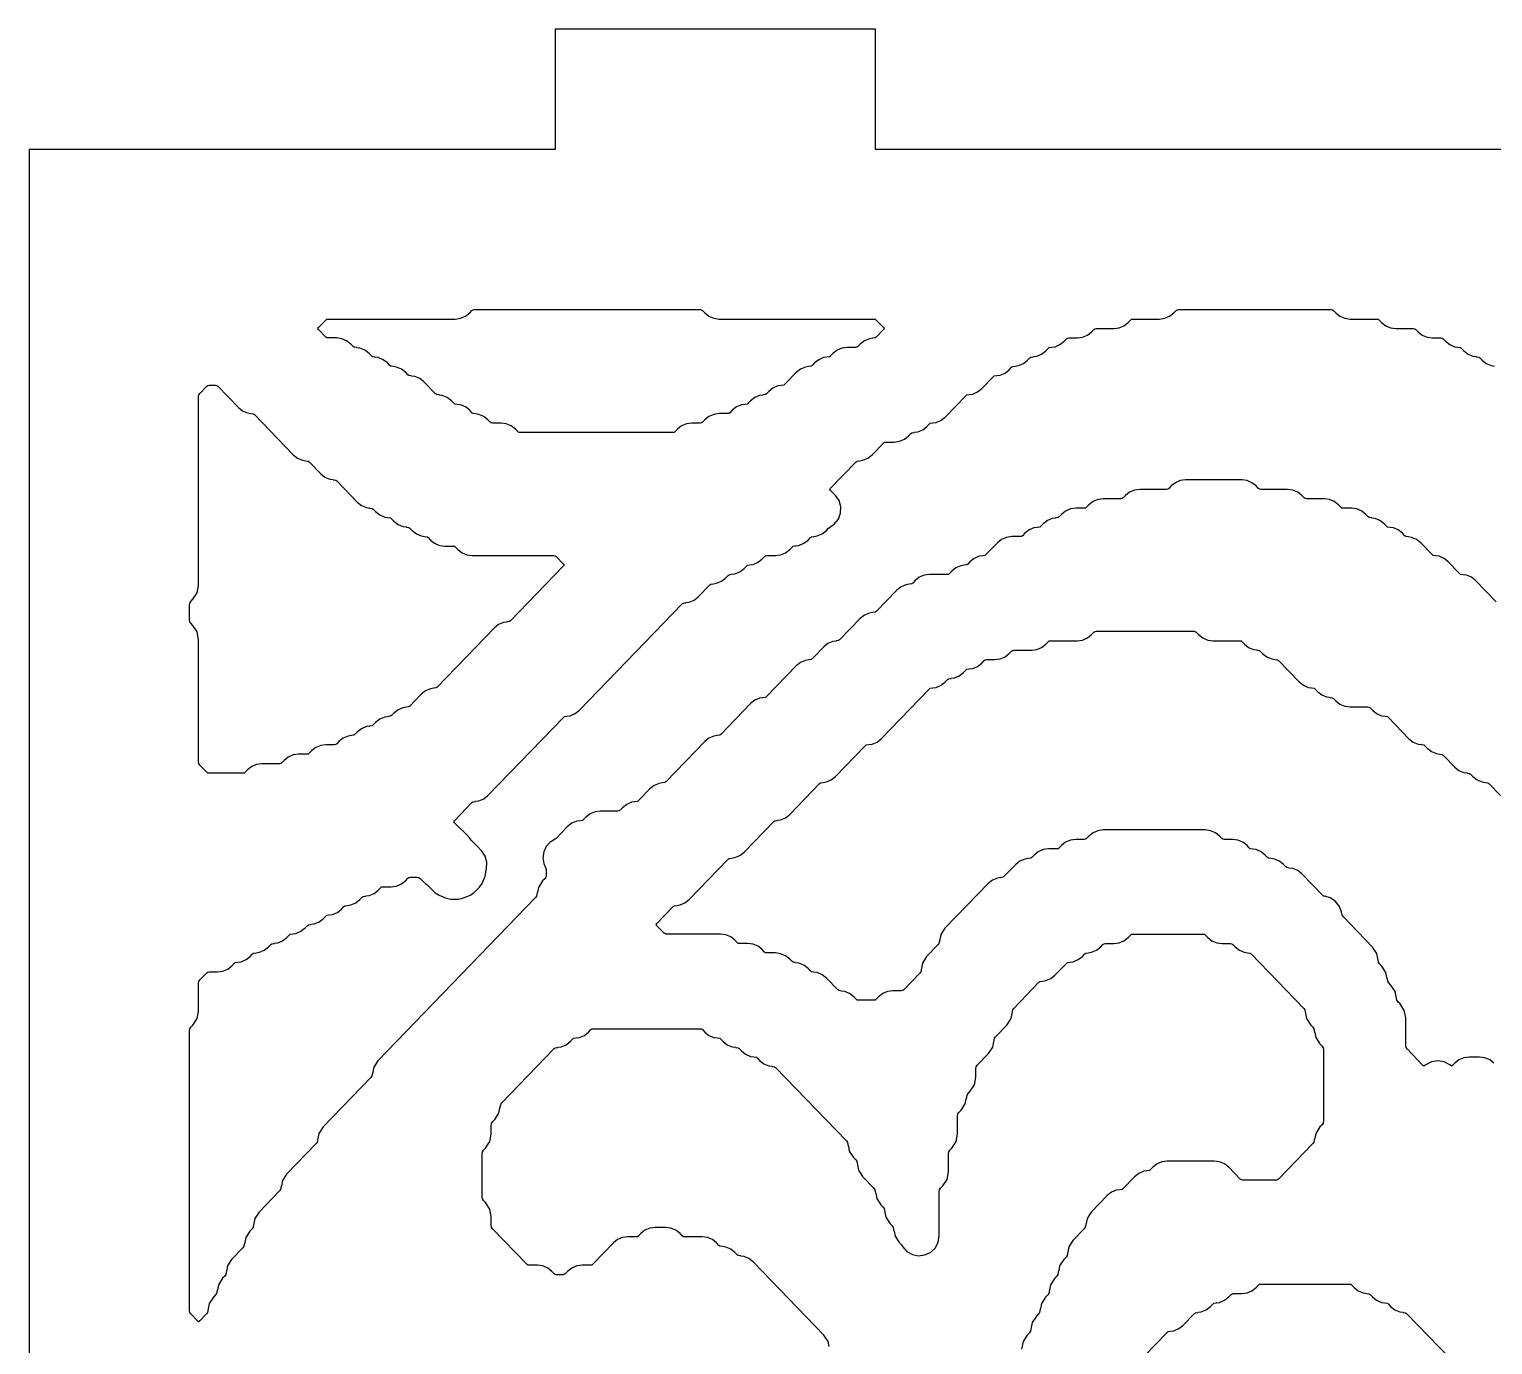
# Model space of a CAD drawing. Header units: millimetres. Extents: x 10 to 410, y 18 to 283.
# Drawn here: x 10 to 46.55, y 114.15 to 147 of the extents above; entities that cross this region are included whole.
import ezdxf

# ---------------------------------------------------------------- set-up
doc = ezdxf.new("R2010")
doc.units = ezdxf.units.MM
doc.layers.add('CUT', color=1, linetype='Continuous')

msp = doc.modelspace()

# ---------------------------------------------------------------- linework, layer by layer
at = {"layer": 'CUT'}
for points in [[(52.134, 21), (60.134, 21), (60.134, 24), (73.2679, 24), (73.2679, 144), (60.134, 144), (60.134, 147), (52.134, 147), (52.134, 144), (31.134, 144), (31.134, 147), (23.134, 147), (23.134, 144), (10, 144), (10, 24), (23.134, 24), (23.134, 21), (31.134, 21), (31.134, 24), (52.134, 24)], [(26.7558, 140), (26.7875, 139.9957), (26.8125, 139.9759), (26.8702, 139.9162), (26.9749, 139.8336), (27.0976, 139.7815), (27.2298, 139.7637), (31.095, 139.7637), (31.1267, 139.7595), (31.1518, 139.7396), (31.3301, 139.5551), (31.3497, 139.5274), (31.3301, 139.4997), (31.1518, 139.3152), (31.1267, 139.2954), (31.0618, 139.2867), (31.0621, 139.2844), (30.9801, 139.2734), (30.8573, 139.2213), (30.7527, 139.1386), (30.695, 139.0789), (30.6699, 139.0591), (30.6383, 139.0549), (30.4271, 139.0549), (30.2949, 139.0371), (30.1722, 138.985), (30.0676, 138.9023), (30.0099, 138.8426), (29.9848, 138.8228), (29.9199, 138.8141), (29.9202, 138.8118), (29.8382, 138.8008), (29.7154, 138.7487), (29.6108, 138.6661), (29.5531, 138.6064), (29.528, 138.5865), (29.4632, 138.5778), (29.4635, 138.5755), (29.3814, 138.5645), (29.2587, 138.5124), (29.154, 138.4298), (28.868, 138.1338), (28.8429, 138.114), (28.778, 138.1052), (28.7783, 138.103), (28.6963, 138.0919), (28.5735, 138.0399), (28.4689, 137.9572), (28.4112, 137.8975), (28.3861, 137.8777), (28.3213, 137.869), (28.3216, 137.8667), (28.2395, 137.8556), (28.1168, 137.8036), (28.0121, 137.7209), (27.9544, 137.6612), (27.9294, 137.6414), (27.8645, 137.6327), (27.8648, 137.6304), (27.7828, 137.6194), (27.66, 137.5673), (27.5554, 137.4846), (27.4977, 137.4249), (27.4726, 137.4051), (27.4409, 137.4008), (27.2298, 137.4008), (27.0976, 137.3831), (26.9749, 137.331), (26.8702, 137.2483), (26.8125, 137.1886), (26.7875, 137.1688), (26.7558, 137.1646), (26.5446, 137.1646), (26.4125, 137.1468), (26.2897, 137.0947), (26.1851, 137.012), (26.1274, 136.9523), (26.1023, 136.9325), (26.0707, 136.9283), (22.2552, 136.9283), (22.2235, 136.9325), (22.1984, 136.9523), (22.1407, 137.012), (22.0361, 137.0947), (21.9133, 137.1468), (21.7812, 137.1646), (21.57, 137.1646), (21.5383, 137.1688), (21.5133, 137.1886), (21.4556, 137.2483), (21.3509, 137.331), (21.2282, 137.3831), (21.1461, 137.3941), (21.1464, 137.3964), (21.0816, 137.4051), (21.0565, 137.4249), (20.9988, 137.4846), (20.8942, 137.5673), (20.7714, 137.6194), (20.6894, 137.6304), (20.6897, 137.6327), (20.6248, 137.6414), (20.5997, 137.6612), (20.542, 137.7209), (20.4374, 137.8036), (20.3147, 137.8556), (20.2326, 137.8667), (20.2329, 137.869), (20.1681, 137.8777), (20.143, 137.8975), (19.8569, 138.1935), (19.7523, 138.2761), (19.6295, 138.3282), (19.5475, 138.3393), (19.5478, 138.3415), (19.4829, 138.3503), (19.4578, 138.3701), (19.4001, 138.4298), (19.2955, 138.5124), (19.1728, 138.5645), (19.0907, 138.5755), (19.091, 138.5778), (19.0262, 138.5865), (19.0011, 138.6064), (18.9434, 138.6661), (18.8388, 138.7487), (18.716, 138.8008), (18.634, 138.8118), (18.6343, 138.8141), (18.5694, 138.8228), (18.5443, 138.8426), (18.4866, 138.9023), (18.382, 138.985), (18.2593, 139.0371), (18.1772, 139.0481), (18.1775, 139.0504), (18.1126, 139.0591), (18.0876, 139.0789), (18.0299, 139.1386), (17.9252, 139.2213), (17.8025, 139.2734), (17.6704, 139.2911), (17.4592, 139.2911), (17.4275, 139.2954), (17.4024, 139.3152), (17.2241, 139.4997), (17.2045, 139.5274), (17.2241, 139.5551), (17.4024, 139.7396), (17.4275, 139.7595), (17.4592, 139.7637), (20.6393, 139.7637), (20.7714, 139.7815), (20.8942, 139.8336), (20.9988, 139.9162), (21.0565, 139.9759), (21.0816, 139.9957), (21.1133, 140)], [(14.0087, 132.6716), (14.0335, 132.7097), (14.0879, 132.766), (14.1919, 132.9261), (14.2284, 133.1135), (14.2284, 137.8252), (14.2371, 137.8699), (14.2619, 137.9081), (14.4335, 138.0856), (14.4586, 138.1054), (14.4902, 138.1097), (14.6517, 138.1097), (14.6833, 138.1054), (14.7084, 138.0856), (15.2229, 137.5534), (15.3275, 137.4707), (15.4502, 137.4186), (15.5323, 137.4076), (15.532, 137.4053), (15.5969, 137.3966), (15.6219, 137.3768), (16.5931, 136.3719), (16.6978, 136.2893), (16.8205, 136.2372), (16.9026, 136.2261), (16.9023, 136.2239), (16.9671, 136.2151), (16.9922, 136.1953), (17.2783, 135.8993), (17.3829, 135.8167), (17.5057, 135.7646), (17.5877, 135.7536), (17.5874, 135.7513), (17.6523, 135.7426), (17.6773, 135.7228), (18.1918, 135.1905), (18.2964, 135.1078), (18.4192, 135.0558), (18.5012, 135.0447), (18.5009, 135.0424), (18.5658, 135.0337), (18.5909, 135.0139), (18.6486, 134.9542), (18.7532, 134.8715), (18.8759, 134.8195), (18.958, 134.8084), (18.9577, 134.8062), (19.0226, 134.7974), (19.0476, 134.7776), (19.1053, 134.7179), (19.21, 134.6353), (19.3327, 134.5832), (19.4148, 134.5721), (19.4145, 134.5699), (19.4793, 134.5611), (19.5044, 134.5413), (19.5621, 134.4816), (19.6667, 134.399), (19.7895, 134.3469), (19.8715, 134.3359), (19.8712, 134.3336), (19.9361, 134.3249), (19.9611, 134.305), (20.0188, 134.2453), (20.1235, 134.1627), (20.2462, 134.1106), (20.3784, 134.0928), (20.5895, 134.0928), (20.6212, 134.0886), (20.6463, 134.0688), (20.704, 134.0091), (20.8086, 133.9264), (20.9314, 133.8743), (21.0635, 133.8565), (23.1017, 133.8565), (23.1334, 133.8523), (23.1585, 133.8325), (23.3368, 133.6479), (23.3564, 133.6203), (23.3368, 133.5926), (22.0166, 132.2266), (21.9915, 132.2068), (21.9266, 132.1981), (21.9269, 132.1958), (21.8449, 132.1848), (21.7221, 132.1327), (21.6175, 132.05), (20.1895, 130.5726), (20.1645, 130.5528), (20.0996, 130.5441), (20.0999, 130.5418), (20.0178, 130.5307), (19.8951, 130.4787), (19.7905, 130.396), (19.5044, 130.1), (19.4793, 130.0802), (19.4145, 130.0715), (19.4148, 130.0692), (19.3327, 130.0582), (19.21, 130.0061), (19.1053, 129.9234), (19.0476, 129.8637), (19.0226, 129.8439), (18.9577, 129.8352), (18.958, 129.8329), (18.8759, 129.8219), (18.7532, 129.7698), (18.6486, 129.6871), (18.5909, 129.6275), (18.5658, 129.6076), (18.5009, 129.5989), (18.5012, 129.5966), (18.4192, 129.5856), (18.2964, 129.5335), (18.1918, 129.4509), (18.1341, 129.3912), (18.109, 129.3714), (18.0442, 129.3626), (18.0445, 129.3603), (17.9624, 129.3493), (17.8397, 129.2972), (17.735, 129.2146), (17.6773, 129.1549), (17.6523, 129.1351), (17.6206, 129.1308), (17.4094, 129.1308), (17.2773, 129.113), (17.1545, 129.061), (17.0499, 128.9783), (16.9922, 128.9186), (16.9671, 128.8988), (16.9355, 128.8945), (16.7243, 128.8945), (16.5921, 128.8767), (16.4694, 128.8247), (16.3648, 128.742), (16.3071, 128.6823), (16.282, 128.6625), (16.2503, 128.6582), (15.8108, 128.6582), (15.6786, 128.6404), (15.5559, 128.5884), (15.4513, 128.5057), (15.3936, 128.446), (15.3685, 128.4262), (15.3368, 128.4219), (14.4902, 128.4219), (14.4586, 128.4262), (14.4335, 128.446), (14.2619, 128.6236), (14.2371, 128.6617), (14.2284, 128.7064), (14.2284, 131.7641), (14.1919, 131.9515), (14.0879, 132.1116), (14.0335, 132.1679), (14.0087, 132.206), (14, 132.2507), (14, 132.6269)]]:
    msp.add_lwpolyline(points, close=True, dxfattribs=at)
for points in [[(46.6351, 132.6992), (46.1206, 133.2315), (46.016, 133.3141), (45.8932, 133.3662), (45.8112, 133.3772), (45.8115, 133.3795), (45.7466, 133.3882), (45.7215, 133.408), (45.4355, 133.704), (45.3308, 133.7867), (45.2081, 133.8388), (45.126, 133.8498), (45.1263, 133.8521), (45.0615, 133.8608), (45.0364, 133.8806), (44.7503, 134.1766), (44.6457, 134.2593), (44.523, 134.3113), (44.4409, 134.3224), (44.4412, 134.3246), (44.3763, 134.3334), (44.3513, 134.3532), (44.2936, 134.4129), (44.1889, 134.4955), (44.0662, 134.5476), (43.9841, 134.5587), (43.9844, 134.5609), (43.9196, 134.5697), (43.8945, 134.5895), (43.8368, 134.6492), (43.7322, 134.7318), (43.6094, 134.7839), (43.5274, 134.7949), (43.5277, 134.7972), (43.4628, 134.8059), (43.4377, 134.8258), (43.38, 134.8855), (43.2754, 134.9681), (43.1527, 135.0202), (43.0205, 135.038), (42.8094, 135.038), (42.7777, 135.0422), (42.7526, 135.0621), (42.6949, 135.1217), (42.5903, 135.2044), (42.4675, 135.2565), (42.3354, 135.2743), (41.8958, 135.2743), (41.8642, 135.2785), (41.8391, 135.2983), (41.7814, 135.358), (41.6768, 135.4407), (41.554, 135.4928), (41.4219, 135.5105), (40.7539, 135.5105), (40.7223, 135.5148), (40.6972, 135.5346), (40.6395, 135.5943), (40.5349, 135.677), (40.4121, 135.7291), (40.28, 135.7468), (38.8771, 135.7468), (38.745, 135.7291), (38.6222, 135.677), (38.5176, 135.5943), (38.4599, 135.5346), (38.4348, 135.5148), (38.4032, 135.5105), (37.7352, 135.5105), (37.6031, 135.4928), (37.4803, 135.4407), (37.3757, 135.358), (37.318, 135.2983), (37.2929, 135.2785), (37.2613, 135.2743), (36.8217, 135.2743), (36.6896, 135.2565), (36.5668, 135.2044), (36.4622, 135.1217), (36.4045, 135.0621), (36.3794, 135.0422), (36.3478, 135.038), (36.1366, 135.038), (36.0044, 135.0202), (35.8817, 134.9681), (35.7771, 134.8855), (35.7194, 134.8258), (35.6943, 134.8059), (35.6294, 134.7972), (35.6297, 134.7949), (35.5477, 134.7839), (35.4249, 134.7318), (35.3203, 134.6492), (35.2626, 134.5895), (35.2375, 134.5697), (35.1727, 134.5609), (35.173, 134.5587), (35.0909, 134.5476), (34.9682, 134.4955), (34.8635, 134.4129), (34.8058, 134.3532), (34.7808, 134.3334), (34.7491, 134.3291), (34.5379, 134.3291), (34.4058, 134.3113), (34.283, 134.2593), (34.1784, 134.1766), (33.8923, 133.8806), (33.8672, 133.8608), (33.8024, 133.8521), (33.8027, 133.8498), (33.7206, 133.8388), (33.5979, 133.7867), (33.4933, 133.704), (33.4356, 133.6443), (33.4105, 133.6245), (33.3456, 133.6158), (33.3459, 133.6135), (33.2639, 133.6025), (33.1411, 133.5504), (33.0365, 133.4677), (32.9788, 133.408), (32.9537, 133.3882), (32.9221, 133.384), (32.4825, 133.384), (32.3504, 133.3662), (32.2276, 133.3141), (32.123, 133.2315), (32.0653, 133.1718), (32.0402, 133.1519), (31.9753, 133.1432), (31.9757, 133.1409), (31.8936, 133.1299), (31.7708, 133.0778), (31.6662, 132.9952), (31.1518, 132.4629), (31.1267, 132.4431), (31.0618, 132.4344), (31.0621, 132.4321), (30.9801, 132.421), (30.8573, 132.369), (30.7527, 132.2863), (30.2382, 131.754), (30.2132, 131.7342), (30.1483, 131.7255), (30.1486, 131.7232), (30.0666, 131.7122), (29.9438, 131.6601), (29.8392, 131.5774), (29.5531, 131.2815), (29.528, 131.2616), (29.4632, 131.2529), (29.4635, 131.2506), (29.3814, 131.2396), (29.2587, 131.1875), (29.154, 131.1049), (28.4112, 130.3363), (28.3861, 130.3165), (28.3213, 130.3078), (28.3216, 130.3055), (28.2395, 130.2945), (28.1168, 130.2424), (28.0121, 130.1597), (27.2693, 129.3912), (27.2442, 129.3714), (27.1794, 129.3626), (27.1797, 129.3603), (27.0976, 129.3493), (26.9749, 129.2972), (26.8702, 129.2146), (25.899, 128.2097), (25.8739, 128.1899), (25.8091, 128.1812), (25.8094, 128.1789), (25.7273, 128.1679), (25.6046, 128.1158), (25.5, 128.0331), (25.2139, 127.7372), (25.1888, 127.7173), (25.1239, 127.7086), (25.1243, 127.7063), (25.0422, 127.6953), (24.9195, 127.6432), (24.8148, 127.5606), (24.7571, 127.5009), (24.7321, 127.4811), (24.7004, 127.4768), (24.2608, 127.4768), (24.1287, 127.459), (24.0059, 127.4069), (23.9013, 127.3243), (23.8436, 127.2646), (23.8185, 127.2448), (23.7537, 127.236), (23.754, 127.2338), (23.6719, 127.2227), (23.5492, 127.1707), (23.4445, 127.088), (23.1585, 126.792), (23.1329, 126.7718), (23.1329, 126.7718), (23.009, 126.6964), (22.912, 126.5887), (22.85, 126.4577), (22.8281, 126.3143), (22.8483, 126.1708), (22.8958, 126.0674), (22.9068, 126.0109), (22.9068, 125.871), (22.8981, 125.8263), (22.8733, 125.7881), (22.8189, 125.7318), (22.7149, 125.5718), (22.6903, 125.4452), (22.6876, 125.4457), (22.6698, 125.3537), (22.645, 125.3156), (18.7081, 121.2424), (18.604, 121.0823), (18.5794, 120.9557), (18.5768, 120.9562), (18.5589, 120.8643), (18.5341, 120.8261), (17.3378, 119.5884), (17.2338, 119.4283), (17.2091, 119.3017), (17.2065, 119.3022), (17.1886, 119.2103), (17.1638, 119.1721), (16.4243, 118.4069), (16.3202, 118.2469), (16.2956, 118.1203), (16.293, 118.1208), (16.2751, 118.0288), (16.2503, 117.9907), (15.7391, 117.4618), (15.6351, 117.3017), (15.6105, 117.1751), (15.6079, 117.1756), (15.59, 117.0837), (15.5652, 117.0455), (15.5108, 116.9892), (15.4067, 116.8291), (15.3821, 116.7025), (15.3795, 116.7031), (15.3616, 116.6111), (15.3368, 116.573), (15.054, 116.2804), (14.95, 116.1203), (14.9253, 115.9937), (14.9227, 115.9942), (14.9048, 115.9022), (14.88, 115.8641), (14.8256, 115.8078), (14.7216, 115.6477), (14.697, 115.5211), (14.6943, 115.5216), (14.6765, 115.4297), (14.6517, 115.3915), (14.5972, 115.3352), (14.4932, 115.1751), (14.4686, 115.0485), (14.466, 115.049), (14.4481, 114.9571), (14.4233, 114.9189), (14.2563, 114.7462), (14.2284, 114.7253), (14.2004, 114.7462), (14.0335, 114.9189), (14.0087, 114.9571), (14, 115.0018), (14, 121.994), (14.0087, 122.0387), (14.0335, 122.0768), (14.0879, 122.1331), (14.1919, 122.2932), (14.2284, 122.4806), (14.2284, 123.1755), (14.2371, 123.2201), (14.2619, 123.2583), (14.4335, 123.4358), (14.4586, 123.4557), (14.4902, 123.4599), (14.7014, 123.4599), (14.8336, 123.4777), (14.9563, 123.5298), (15.0609, 123.6124), (15.1186, 123.6721), (15.1437, 123.6919), (15.2086, 123.7007), (15.2083, 123.7029), (15.2903, 123.714), (15.4131, 123.7661), (15.5177, 123.8487), (15.5754, 123.9084), (15.6005, 123.9282), (15.6653, 123.937), (15.665, 123.9392), (15.7471, 123.9503), (15.8698, 124.0023), (15.9744, 124.085), (16.0321, 124.1447), (16.0572, 124.1645), (16.1221, 124.1732), (16.1218, 124.1755), (16.2038, 124.1866), (16.3266, 124.2386), (16.4312, 124.3213), (16.4889, 124.381), (16.514, 124.4008), (16.5788, 124.4095), (16.5785, 124.4118), (16.6606, 124.4228), (16.7833, 124.4749), (16.888, 124.5576), (16.9457, 124.6173), (16.9707, 124.6371), (17.0356, 124.6458), (17.0353, 124.6481), (17.1174, 124.6591), (17.2401, 124.7112), (17.3447, 124.7939), (17.4024, 124.8536), (17.4275, 124.8734), (17.4924, 124.8821), (17.4921, 124.8844), (17.5741, 124.8954), (17.6969, 124.9475), (17.8015, 125.0302), (17.8592, 125.0898), (17.8843, 125.1097), (17.9491, 125.1184), (17.9488, 125.1207), (18.0309, 125.1317), (18.1536, 125.1838), (18.2582, 125.2664), (18.3159, 125.3261), (18.341, 125.3459), (18.4059, 125.3547), (18.4056, 125.357), (18.4876, 125.368), (18.6104, 125.4201), (18.715, 125.5027), (18.7727, 125.5624), (18.7978, 125.5822), (18.8295, 125.5865), (19.0406, 125.5865), (19.1728, 125.6043), (19.2955, 125.6563), (19.4001, 125.739), (19.4578, 125.7987), (19.4829, 125.8185), (19.5146, 125.8228), (19.6753, 125.8228), (19.72, 125.8141), (19.7581, 125.7893), (19.8264, 125.7233), (19.9032, 125.6624), (19.9323, 125.6437), (20.0407, 125.5371), (20.0409, 125.5373), (20.14, 125.4381), (20.2342, 125.3752), (20.4144, 125.3006), (20.5255, 125.2785), (20.7206, 125.2785), (20.8316, 125.3006), (21.0119, 125.3752), (21.106, 125.4381), (21.244, 125.5761), (21.3069, 125.6702), (21.3815, 125.8505), (21.4199, 126.0433), (21.4262, 126.1982), (21.3847, 126.3476), (21.2995, 126.4771), (21.2536, 126.5276), (21.244, 126.5421), (21.106, 126.68), (21.1048, 126.6808), (21.0388, 126.7457), (21.0018, 126.799), (20.9384, 126.8737), (20.6203, 127.1811), (20.5997, 127.2086), (20.6194, 127.2368), (21.0565, 127.689), (21.0816, 127.7088), (21.1464, 127.7175), (21.1461, 127.7198), (21.2282, 127.7309), (21.3509, 127.7829), (21.4556, 127.8656), (23.3403, 129.8156), (23.3654, 129.8354), (23.4302, 129.8441), (23.4299, 129.8464), (23.512, 129.8574), (23.6347, 129.9095), (23.7394, 129.9922), (26.3092, 132.651), (26.3343, 132.6708), (26.3992, 132.6796), (26.3989, 132.6818), (26.4809, 132.6929), (26.6037, 132.745), (26.7083, 132.8276), (26.9944, 133.1236), (27.0195, 133.1434), (27.0843, 133.1521), (27.084, 133.1544), (27.1661, 133.1655), (27.2888, 133.2175), (27.3934, 133.3002), (27.4511, 133.3599), (27.4762, 133.3797), (27.5411, 133.3884), (27.5408, 133.3907), (27.6228, 133.4017), (27.7456, 133.4538), (27.8502, 133.5365), (27.9079, 133.5962), (27.933, 133.616), (27.9978, 133.6247), (27.9975, 133.627), (28.0796, 133.638), (28.2023, 133.6901), (28.307, 133.7728), (28.3647, 133.8325), (28.3897, 133.8523), (28.4214, 133.8565), (28.6326, 133.8565), (28.7647, 133.8743), (28.8875, 133.9264), (28.9921, 134.0091), (29.0498, 134.0688), (29.0749, 134.0886), (29.1397, 134.0973), (29.1394, 134.0996), (29.2215, 134.1106), (29.3442, 134.1627), (29.4489, 134.2453), (29.5066, 134.305), (29.5316, 134.3249), (29.5965, 134.3336), (29.5962, 134.3359), (29.6783, 134.3469), (29.801, 134.399), (29.9056, 134.4816), (29.9633, 134.5413), (30.0165, 134.5833), (30.1036, 134.6383), (30.2053, 134.7628), (30.2623, 134.9132), (30.2686, 135.0738), (30.2235, 135.2282), (30.1318, 135.3603), (30.0133, 135.4829), (29.9938, 135.5105), (30.0133, 135.5382), (30.6485, 136.1953), (30.6735, 136.2151), (30.7384, 136.2239), (30.7381, 136.2261), (30.8202, 136.2372), (30.9429, 136.2893), (31.0475, 136.3719), (31.3336, 136.6679), (31.3587, 136.6877), (31.3904, 136.692), (31.6015, 136.692), (31.7337, 136.7098), (31.8564, 136.7618), (31.961, 136.8445), (32.0187, 136.9042), (32.0438, 136.924), (32.1087, 136.9327), (32.1084, 136.935), (32.1904, 136.946), (32.3132, 136.9981), (32.4178, 137.0808), (32.4755, 137.1405), (32.5006, 137.1603), (32.5654, 137.169), (32.5651, 137.1713), (32.6472, 137.1823), (32.7699, 137.2344), (32.8746, 137.3171), (33.389, 137.8493), (33.4141, 137.8692), (33.479, 137.8779), (33.4787, 137.8802), (33.5607, 137.8912), (33.6835, 137.9433), (33.7881, 138.0259), (34.0742, 138.3219), (34.0992, 138.3417), (34.1641, 138.3505), (34.1638, 138.3527), (34.2459, 138.3638), (34.3686, 138.4158), (34.4732, 138.4985), (34.5309, 138.5582), (34.556, 138.578), (34.6209, 138.5867), (34.6206, 138.589), (34.7026, 138.6001), (34.8254, 138.6521), (34.93, 138.7348), (34.9877, 138.7945), (35.0128, 138.8143), (35.0776, 138.823), (35.0773, 138.8253), (35.1594, 138.8363), (35.2821, 138.8884), (35.3867, 138.9711), (35.4444, 139.0308), (35.4695, 139.0506), (35.5344, 139.0593), (35.5341, 139.0616), (35.6161, 139.0726), (35.7389, 139.1247), (35.8435, 139.2074), (35.9012, 139.2671), (35.9263, 139.2869), (35.958, 139.2911), (36.1691, 139.2911), (36.3013, 139.3089), (36.424, 139.361), (36.5286, 139.4437), (36.5863, 139.5034), (36.6114, 139.5232), (36.6431, 139.5274), (37.0826, 139.5274), (37.2148, 139.5452), (37.3375, 139.5973), (37.4422, 139.6799), (37.4999, 139.7396), (37.5249, 139.7595), (37.5566, 139.7637), (38.2245, 139.7637), (38.3567, 139.7815), (38.4794, 139.8336), (38.5841, 139.9162), (38.6418, 139.9759), (38.6668, 139.9957), (38.6985, 140), (42.514, 140), (42.5457, 139.9957), (42.5708, 139.9759), (42.6285, 139.9162), (42.7331, 139.8336), (42.8558, 139.7815), (42.988, 139.7637), (43.6559, 139.7637), (43.6876, 139.7595), (43.7127, 139.7396), (43.7704, 139.6799), (43.875, 139.5973), (43.9977, 139.5452), (44.1299, 139.5274), (44.5694, 139.5274), (44.6011, 139.5232), (44.6262, 139.5034), (44.6839, 139.4437), (44.7885, 139.361), (44.9113, 139.3089), (45.0434, 139.2911), (45.2546, 139.2911), (45.2862, 139.2869), (45.3113, 139.2671), (45.369, 139.2074), (45.4736, 139.1247), (45.5964, 139.0726), (45.6785, 139.0616), (45.6781, 139.0593), (45.743, 139.0506), (45.7681, 139.0308), (45.8258, 138.9711), (45.9304, 138.8884), (46.0532, 138.8363), (46.1352, 138.8253), (46.1349, 138.823), (46.1998, 138.8143), (46.2248, 138.7945), (46.2825, 138.7348), (46.3872, 138.6521), (46.5099, 138.6001), (46.592, 138.589)], [(46.5774, 121.1808), (46.4727, 121.2635), (46.35, 121.3156), (46.2178, 121.3333), (45.9569, 121.3333), (45.8248, 121.3156), (45.702, 121.2635), (45.5974, 121.1808), (45.5444, 121.126), (45.5164, 121.1051), (45.4732, 121.1374), (45.3316, 121.2114), (45.1739, 121.2369), (45.0161, 121.2114), (44.8745, 121.1374), (44.8313, 121.1051), (44.8034, 121.126), (44.408, 121.535), (44.3832, 121.5731), (44.3745, 121.6178), (44.3745, 122.3126), (44.3381, 122.5), (44.2341, 122.6601), (44.1796, 122.7164), (44.1548, 122.7546), (44.137, 122.8465), (44.1343, 122.846), (44.1097, 122.9726), (44.0057, 123.1327), (43.9513, 123.189), (43.9265, 123.2271), (43.9086, 123.3191), (43.9059, 123.3186), (43.8813, 123.4452), (43.7773, 123.6053), (43.7229, 123.6616), (43.6981, 123.6997), (43.6802, 123.7917), (43.6776, 123.7911), (43.6529, 123.9178), (43.5489, 124.0778), (42.8094, 124.843), (42.7846, 124.8811), (42.771, 124.9509), (42.7182, 125.0966), (42.6233, 125.2192), (42.4954, 125.3068), (42.3469, 125.351), (42.3209, 125.3545), (42.2958, 125.3743), (41.7814, 125.9066), (41.6768, 125.9892), (41.554, 126.0413), (41.472, 126.0523), (41.4723, 126.0546), (41.4074, 126.0633), (41.3823, 126.0831), (41.3246, 126.1428), (41.22, 126.2255), (41.0973, 126.2776), (41.0152, 126.2886), (41.0155, 126.2909), (40.9506, 126.2996), (40.9256, 126.3194), (40.8679, 126.3791), (40.7632, 126.4618), (40.6405, 126.5139), (40.5584, 126.5249), (40.5587, 126.5272), (40.4939, 126.5359), (40.4688, 126.5557), (40.4111, 126.6154), (40.3065, 126.6981), (40.1837, 126.7502), (40.0516, 126.7679), (39.8404, 126.7679), (39.8087, 126.7722), (39.7837, 126.792), (39.726, 126.8517), (39.6213, 126.9344), (39.4986, 126.9864), (39.3664, 127.0042), (36.8217, 127.0042), (36.6896, 126.9864), (36.5668, 126.9344), (36.4622, 126.8517), (36.4045, 126.792), (36.3794, 126.7722), (36.3478, 126.7679), (36.1366, 126.7679), (36.0044, 126.7502), (35.8817, 126.6981), (35.7771, 126.6154), (35.7194, 126.5557), (35.6943, 126.5359), (35.6626, 126.5316), (35.4514, 126.5316), (35.3193, 126.5139), (35.1965, 126.4618), (35.0919, 126.3791), (35.0342, 126.3194), (35.0091, 126.2996), (34.9443, 126.2909), (34.9446, 126.2886), (34.8625, 126.2776), (34.7398, 126.2255), (34.6352, 126.1428), (34.3491, 125.8469), (34.324, 125.827), (34.2591, 125.8183), (34.2595, 125.816), (34.1774, 125.805), (34.0546, 125.7529), (33.95, 125.6703), (32.8676, 124.5504), (32.7636, 124.3903), (32.739, 124.2637), (32.7364, 124.2642), (32.7185, 124.1723), (32.6937, 124.1341), (32.4109, 123.8415), (32.3068, 123.6815), (32.2822, 123.5549), (32.2796, 123.5554), (32.2617, 123.4634), (32.2369, 123.4253), (31.8369, 123.0114), (31.8118, 122.9916), (31.7802, 122.9873), (31.569, 122.9873), (31.4368, 122.9696), (31.3141, 122.9175), (31.2095, 122.8348), (31.1518, 122.7751), (31.1267, 122.7553), (31.095, 122.7511), (30.7052, 122.7511), (30.6735, 122.7553), (30.6485, 122.7751), (30.5908, 122.8348), (30.4861, 122.9175), (30.3634, 122.9696), (30.2813, 122.9806), (30.2816, 122.9829), (30.2168, 122.9916), (30.1917, 123.0114), (29.9056, 123.3074), (29.801, 123.3901), (29.6783, 123.4421), (29.5962, 123.4532), (29.5965, 123.4555), (29.5316, 123.4642), (29.5066, 123.484), (29.4489, 123.5437), (29.3442, 123.6264), (29.2215, 123.6784), (29.1394, 123.6895), (29.1397, 123.6917), (29.0749, 123.7005), (29.0498, 123.7203), (28.9921, 123.78), (28.8875, 123.8626), (28.7647, 123.9147), (28.6326, 123.9325), (28.4214, 123.9325), (28.3897, 123.9368), (28.3647, 123.9566), (28.307, 124.0163), (28.2023, 124.0989), (28.0796, 124.151), (27.9474, 124.1688), (27.7363, 124.1688), (27.7046, 124.173), (27.6795, 124.1929), (27.6218, 124.2526), (27.5172, 124.3352), (27.3945, 124.3873), (27.2623, 124.4051), (25.9092, 124.4051), (25.8776, 124.4093), (25.8525, 124.4291), (25.6741, 124.6137), (25.6546, 124.6414), (25.6741, 124.669), (26.0809, 125.0898), (26.1059, 125.1097), (26.1708, 125.1184), (26.1705, 125.1207), (26.2526, 125.1317), (26.3753, 125.1838), (26.4799, 125.2664), (27.4511, 126.2713), (27.4762, 126.2911), (27.5411, 126.2998), (27.5408, 126.3021), (27.6228, 126.3131), (27.7456, 126.3652), (27.8502, 126.4479), (28.593, 127.2164), (28.6181, 127.2362), (28.683, 127.245), (28.6827, 127.2472), (28.7647, 127.2583), (28.8875, 127.3104), (28.9921, 127.393), (29.7349, 128.1616), (29.76, 128.1814), (29.8249, 128.1901), (29.8246, 128.1924), (29.9066, 128.2034), (30.0294, 128.2555), (30.134, 128.3382), (30.8768, 129.1067), (30.9019, 129.1265), (30.9668, 129.1353), (30.9665, 129.1375), (31.0485, 129.1486), (31.1713, 129.2007), (31.2759, 129.2833), (32.4755, 130.5244), (32.5006, 130.5443), (32.5654, 130.553), (32.5651, 130.5553), (32.6472, 130.5663), (32.7699, 130.6184), (32.8746, 130.701), (32.9323, 130.7607), (32.9573, 130.7805), (33.0222, 130.7893), (33.0219, 130.7915), (33.104, 130.8026), (33.2267, 130.8547), (33.3313, 130.9373), (33.389, 130.997), (33.4141, 131.0168), (33.479, 131.0256), (33.4787, 131.0278), (33.5607, 131.0389), (33.6835, 131.0909), (33.7881, 131.1736), (33.8458, 131.2333), (33.8709, 131.2531), (33.9025, 131.2574), (34.1137, 131.2574), (34.2459, 131.2752), (34.3686, 131.3272), (34.4732, 131.4099), (34.5309, 131.4696), (34.556, 131.4894), (34.5877, 131.4937), (35.0272, 131.4937), (35.1594, 131.5114), (35.2821, 131.5635), (35.3867, 131.6462), (35.4444, 131.7059), (35.4695, 131.7257), (35.5012, 131.73), (36.1691, 131.73), (36.3013, 131.7477), (36.424, 131.7998), (36.5286, 131.8825), (36.5863, 131.9422), (36.6114, 131.962), (36.6431, 131.9662), (39.0883, 131.9662), (39.12, 131.962), (39.1451, 131.9422), (39.2028, 131.8825), (39.3074, 131.7998), (39.4301, 131.7477), (39.5623, 131.73), (40.2302, 131.73), (40.2619, 131.7257), (40.287, 131.7059), (40.3447, 131.6462), (40.4493, 131.5635), (40.572, 131.5114), (40.6541, 131.5004), (40.6538, 131.4981), (40.7186, 131.4894), (40.7437, 131.4696), (40.8014, 131.4099), (40.906, 131.3272), (41.0288, 131.2752), (41.1109, 131.2641), (41.1105, 131.2618), (41.1754, 131.2531), (41.2005, 131.2333), (41.7149, 130.701), (41.8196, 130.6184), (41.9423, 130.5663), (42.0244, 130.5553), (42.0241, 130.553), (42.0889, 130.5443), (42.114, 130.5244), (42.1717, 130.4647), (42.2763, 130.3821), (42.3991, 130.33), (42.4811, 130.319), (42.4808, 130.3167), (42.5457, 130.308), (42.5708, 130.2882), (42.6285, 130.2285), (42.7331, 130.1458), (42.8558, 130.0937), (42.988, 130.0759), (43.4275, 130.0759), (43.4592, 130.0717), (43.4843, 130.0519), (43.542, 129.9922), (43.6466, 129.9095), (43.7694, 129.8574), (43.8514, 129.8464), (43.8511, 129.8441), (43.916, 129.8354), (43.941, 129.8156), (44.4555, 129.2833), (44.5601, 129.2007), (44.6829, 129.1486), (44.7649, 129.1375), (44.7646, 129.1353), (44.8295, 129.1265), (44.8546, 129.1067), (44.9123, 129.047), (45.0169, 128.9644), (45.1396, 128.9123), (45.2217, 128.9013), (45.2214, 128.899), (45.2862, 128.8903), (45.3113, 128.8704), (45.5974, 128.5745), (45.702, 128.4918), (45.8248, 128.4397), (45.9068, 128.4287), (45.9065, 128.4264), (45.9714, 128.4177), (45.9965, 128.3979), (46.0542, 128.3382), (46.1588, 128.2555), (46.2815, 128.2034), (46.3636, 128.1924), (46.3633, 128.1901), (46.4281, 128.1814), (46.4532, 128.1616), (46.7393, 127.8656)], [(29.9748, 114.1034), (29.9501, 114.23), (29.8461, 114.3901), (28.0786, 116.2188), (27.974, 116.3015), (27.8512, 116.3535), (27.7692, 116.3646), (27.7695, 116.3668), (27.7046, 116.3756), (27.6795, 116.3954), (27.6218, 116.4551), (27.5172, 116.5377), (27.3945, 116.5898), (27.3124, 116.6009), (27.3127, 116.6031), (27.2478, 116.6119), (27.2228, 116.6317), (27.1651, 116.6914), (27.0604, 116.774), (26.9377, 116.8261), (26.8055, 116.8439), (26.366, 116.8439), (26.3343, 116.8481), (26.3092, 116.868), (26.2515, 116.9277), (26.1469, 117.0103), (26.0242, 117.0624), (25.892, 117.0802), (25.6311, 117.0802), (25.499, 117.0624), (25.3762, 117.0103), (25.2716, 116.9277), (25.2139, 116.868), (25.1888, 116.8481), (25.1571, 116.8439), (24.946, 116.8439), (24.8138, 116.8261), (24.6911, 116.774), (24.5864, 116.6914), (24.072, 116.1591), (24.0469, 116.1393), (24.0152, 116.135), (23.8041, 116.135), (23.6719, 116.1172), (23.5492, 116.0652), (23.4445, 115.9825), (23.3868, 115.9228), (23.3618, 115.903), (23.3301, 115.8987), (23.1687, 115.8987), (23.137, 115.903), (23.1119, 115.9228), (23.0542, 115.9825), (22.9496, 116.0652), (22.8269, 116.1172), (22.6947, 116.135), (22.4835, 116.135), (22.4519, 116.1393), (22.4268, 116.1591), (21.57, 117.0455), (21.5452, 117.0837), (21.5365, 117.1283), (21.5365, 117.3506), (21.5001, 117.538), (21.3961, 117.6981), (21.3416, 117.7544), (21.3168, 117.7925), (21.3082, 117.8372), (21.3082, 118.9223), (21.3168, 118.967), (21.3416, 119.0051), (21.3961, 119.0614), (21.5001, 119.2215), (21.5365, 119.4089), (21.5365, 119.6312), (21.5452, 119.6758), (21.57, 119.714), (21.6244, 119.7703), (21.7285, 119.9303), (21.7531, 120.057), (21.7557, 120.0564), (21.7736, 120.1484), (21.7984, 120.1865), (23.1119, 121.5455), (23.137, 121.5654), (23.2019, 121.5741), (23.2016, 121.5764), (23.2836, 121.5874), (23.4064, 121.6395), (23.511, 121.7221), (23.5687, 121.7818), (23.5938, 121.8016), (23.6586, 121.8104), (23.6583, 121.8126), (23.7404, 121.8237), (23.8631, 121.8758), (23.9677, 121.9584), (24.0254, 122.0181), (24.0505, 122.0379), (24.0822, 122.0422), (26.7558, 122.0422), (26.7875, 122.0379), (26.8125, 122.0181), (26.8702, 121.9584), (26.9749, 121.8758), (27.0976, 121.8237), (27.1797, 121.8126), (27.1794, 121.8104), (27.2442, 121.8016), (27.2693, 121.7818), (27.327, 121.7221), (27.4316, 121.6395), (27.5544, 121.5874), (27.6364, 121.5764), (27.6361, 121.5741), (27.701, 121.5654), (27.7261, 121.5455), (27.7838, 121.4858), (27.8884, 121.4032), (28.0111, 121.3511), (28.0932, 121.3401), (28.0929, 121.3378), (28.1577, 121.3291), (28.1828, 121.3093), (28.2405, 121.2496), (28.3451, 121.1669), (28.4679, 121.1148), (28.55, 121.1038), (28.5496, 121.1015), (28.6145, 121.0928), (28.6396, 121.073), (30.4099, 119.2414), (30.4347, 119.2032), (30.4526, 119.1113), (30.4552, 119.1118), (30.4798, 118.9852), (30.5838, 118.8251), (30.6383, 118.7688), (30.6631, 118.7307), (30.6809, 118.6387), (30.6836, 118.6392), (30.7082, 118.5126), (30.8122, 118.3525), (31.095, 118.06), (31.1198, 118.0218), (31.1377, 117.9299), (31.1403, 117.9304), (31.1649, 117.8038), (31.269, 117.6437), (31.3234, 117.5874), (31.3482, 117.5492), (31.3661, 117.4573), (31.3687, 117.4578), (31.3933, 117.3312), (31.4974, 117.1711), (31.5518, 117.1148), (31.5766, 117.0767), (31.5945, 116.9847), (31.5971, 116.9852), (31.6217, 116.8586), (31.7257, 116.6985), (31.7802, 116.6422), (31.8079, 116.5995), (31.9152, 116.4813), (32.0542, 116.4028), (32.2109, 116.3722), (32.3692, 116.3926), (32.5131, 116.4618), (32.6278, 116.5729), (32.7017, 116.7144), (32.7272, 116.872), (32.7272, 117.9771), (32.7358, 118.0218), (32.7606, 118.06), (32.8151, 118.1163), (32.9191, 118.2763), (32.9555, 118.4637), (32.9555, 118.9223), (32.9642, 118.967), (32.989, 119.0051), (33.0434, 119.0614), (33.1475, 119.2215), (33.1839, 119.4089), (33.1839, 119.8674), (33.1926, 119.9121), (33.2174, 119.9502), (33.2718, 120.0066), (33.3758, 120.1666), (33.4005, 120.2932), (33.4031, 120.2927), (33.421, 120.3847), (33.4458, 120.4228), (33.5002, 120.4791), (33.6042, 120.6392), (33.6407, 120.8266), (33.6407, 121.0489), (33.6494, 121.0935), (33.6742, 121.1317), (33.957, 121.4243), (34.061, 121.5844), (34.0856, 121.711), (34.0882, 121.7104), (34.1061, 121.8024), (34.1309, 121.8405), (34.4137, 122.1331), (34.5177, 122.2932), (34.5424, 122.4198), (34.545, 122.4193), (34.5629, 122.5113), (34.5877, 122.5494), (35.2161, 123.1996), (35.2411, 123.2194), (35.306, 123.2281), (35.3057, 123.2304), (35.3878, 123.2414), (35.5105, 123.2935), (35.6151, 123.3761), (35.9012, 123.6721), (35.9263, 123.6919), (35.9911, 123.7007), (35.9908, 123.7029), (36.0729, 123.714), (36.1956, 123.7661), (36.3003, 123.8487), (36.358, 123.9084), (36.383, 123.9282), (36.4479, 123.937), (36.4476, 123.9392), (36.5297, 123.9503), (36.6524, 124.0023), (36.757, 124.085), (36.8147, 124.1447), (36.8398, 124.1645), (36.8715, 124.1688), (37.0826, 124.1688), (37.2148, 124.1866), (37.3375, 124.2386), (37.4422, 124.3213), (37.4999, 124.381), (37.5249, 124.4008), (37.5566, 124.4051), (39.3167, 124.4051), (39.3484, 124.4008), (39.3734, 124.381), (39.4311, 124.3213), (39.5358, 124.2386), (39.6585, 124.1866), (39.7907, 124.1688), (40.0018, 124.1688), (40.0335, 124.1645), (40.0586, 124.1447), (40.1163, 124.085), (40.2209, 124.0023), (40.3437, 123.9503), (40.4257, 123.9392), (40.4254, 123.937), (40.4903, 123.9282), (40.5153, 123.9084), (41.8289, 122.5494), (41.8537, 122.5113), (41.8716, 122.4193), (41.8742, 122.4198), (41.8988, 122.2932), (42.0028, 122.1331), (42.0573, 122.0768), (42.082, 122.0387), (42.0999, 121.9467), (42.1026, 121.9472), (42.1272, 121.8206), (42.2312, 121.6606), (42.2856, 121.6043), (42.3104, 121.5661), (42.3191, 121.5214), (42.3191, 119.7275), (42.3104, 119.6828), (42.2856, 119.6447), (42.2312, 119.5884), (42.1272, 119.4283), (42.1026, 119.3017), (42.0999, 119.3022), (42.082, 119.2103), (42.0573, 119.1721), (41.2005, 118.2857), (41.1754, 118.2659), (41.1437, 118.2616), (40.2972, 118.2616), (40.2655, 118.2659), (40.2404, 118.2857), (39.9543, 118.5817), (39.8497, 118.6643), (39.727, 118.7164), (39.5948, 118.7342), (38.4204, 118.7342), (38.2882, 118.7164), (38.1655, 118.6643), (38.0609, 118.5817), (38.0032, 118.522), (37.9781, 118.5022), (37.9132, 118.4934), (37.9135, 118.4912), (37.8315, 118.4801), (37.7087, 118.428), (37.6041, 118.3454), (37.318, 118.0494), (37.2929, 118.0296), (37.2281, 118.0209), (37.2284, 118.0186), (37.1463, 118.0075), (37.0236, 117.9555), (36.919, 117.8728), (36.5217, 117.4618), (36.4177, 117.3017), (36.3931, 117.1751), (36.3904, 117.1756), (36.3725, 117.0837), (36.3478, 117.0455), (36.065, 116.7529), (35.9609, 116.5929), (35.9363, 116.4663), (35.9337, 116.4668), (35.9158, 116.3748), (35.891, 116.3367), (35.8366, 116.2804), (35.7325, 116.1203), (35.7079, 115.9937), (35.7053, 115.9942), (35.6874, 115.9022), (35.6626, 115.8641), (35.6082, 115.8078), (35.5042, 115.6477), (35.4795, 115.5211), (35.4769, 115.5216), (35.459, 115.4297), (35.4342, 115.3915), (35.3798, 115.3352), (35.2758, 115.1751), (35.2512, 115.0485), (35.2485, 115.049), (35.2306, 114.9571), (35.2059, 114.9189), (35.1514, 114.8626), (35.0474, 114.7026), (35.0228, 114.576), (35.0202, 114.5765), (35.0023, 114.4845), (34.9775, 114.4464), (34.9231, 114.3901), (34.819, 114.23), (34.7826, 114.0426)], [(36.4147, 112.3891), (38.4134, 114.4569), (38.4385, 114.4768), (38.5033, 114.4855), (38.503, 114.4878), (38.5851, 114.4988), (38.7078, 114.5509), (38.8124, 114.6335), (39.0985, 114.9295), (39.1236, 114.9493), (39.1885, 114.9581), (39.1882, 114.9603), (39.2702, 114.9714), (39.393, 115.0234), (39.4976, 115.1061), (39.5553, 115.1658), (39.5804, 115.1856), (39.6452, 115.1943), (39.6449, 115.1966), (39.727, 115.2077), (39.8497, 115.2597), (39.9543, 115.3424), (40.012, 115.4021), (40.0371, 115.4219), (40.0688, 115.4262), (40.28, 115.4262), (40.4121, 115.4439), (40.5349, 115.496), (40.6395, 115.5787), (40.6972, 115.6384), (40.7223, 115.6582), (40.7539, 115.6624), (42.9708, 115.6624), (43.0024, 115.6582), (43.0275, 115.6384), (43.0852, 115.5787), (43.1898, 115.496), (43.3126, 115.4439), (43.3947, 115.4329), (43.3943, 115.4306), (43.4592, 115.4219), (43.4843, 115.4021), (43.542, 115.3424), (43.6466, 115.2597), (43.7694, 115.2077), (43.8514, 115.1966), (43.8511, 115.1943), (43.916, 115.1856), (43.941, 115.1658), (43.9987, 115.1061), (44.1034, 115.0234), (44.2261, 114.9714), (44.3082, 114.9603), (44.3079, 114.9581), (44.3727, 114.9493), (44.3978, 114.9295), (45.483, 113.8068)]]:
    msp.add_lwpolyline(points, dxfattribs=at)

doc.saveas('drawing.dxf')
